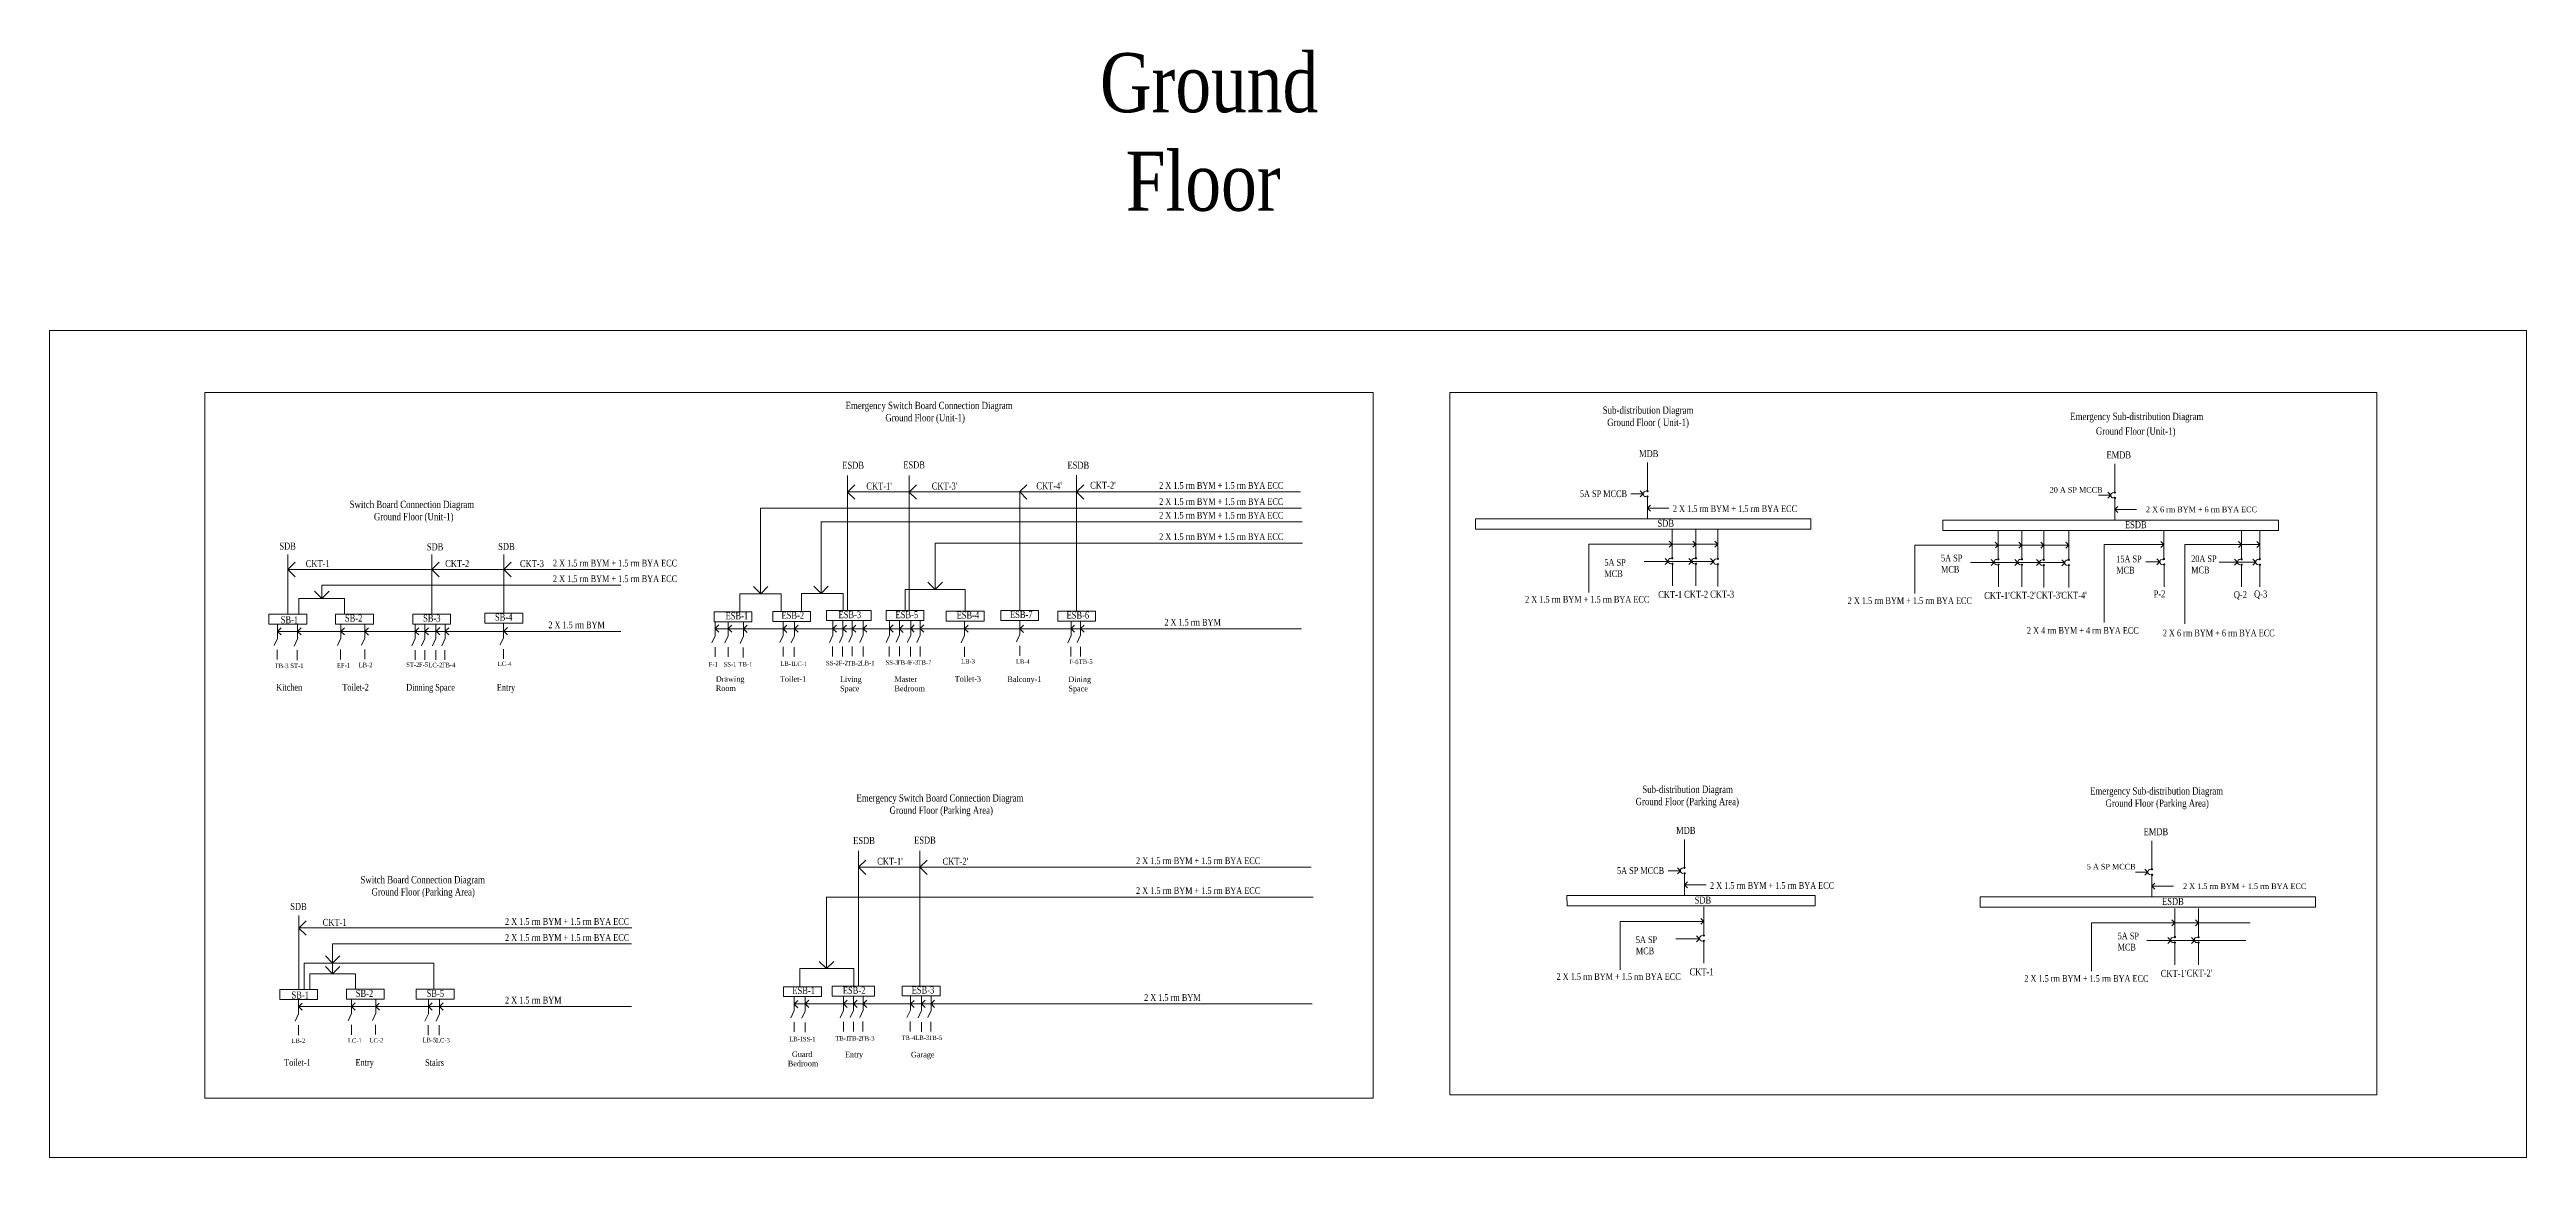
# Model space of a CAD drawing. Header units: inches. Extents: x -13742749 to 88736, y -40897 to 32194776.
# Drawn here: x 13924 to 32929, y -31020 to -22519 of the extents above; entities that cross this region are included whole.
import ezdxf

# ---------------------------------------------------------------- set-up
doc = ezdxf.new("R2010")
doc.units = ezdxf.units.IN
doc.header["$LTSCALE"] = 10
doc.header["$MEASUREMENT"] = 0
doc.linetypes.add('HIDDEN', pattern=[0.375, 0.25, -0.125])
for name, color, linetype, lineweight in [('ESDB_TEXT', 131, 'Continuous', 13), ('SDB_TEXT', 10, 'Continuous', 13), ('Switchboard_Diagram_My', 7, 'Continuous', 13), ('Text_My', 7, 'Continuous', 13)]:
    doc.layers.add(name, color=color, linetype=linetype, lineweight=lineweight)
doc.styles.get("Standard").update_dxf_attribs({"font": 'times.ttf', "width": 0.8})

msp = doc.modelspace()

# ---------------------------------------------------------------- linework, layer by layer
at = {"layer": 'ESDB_TEXT', "linetype": 'ByBlock', "ltscale": 10}
for p, q in [((26183.80578, -25688.21987), (26183.80578, -25902.82023)), ((29770.38835, -25698.58616), (29770.38835, -25913.18652)), ((26151.94443, -25928.80601), (26058.00881, -25928.80601)), ((26184.06833, -25954.46159), (26184.06833, -26119.6953)), ((29738.527, -25939.17231), (29644.59138, -25939.17231)), ((29770.6509, -25964.82789), (29770.6509, -26130.06159)), ((26184.06833, -26037.07845), (26349.33813, -26037.07845)), ((26375.09951, -26199.22126), (26375.09951, -26416.9541)), ((26556.16613, -26199.60523), (26556.16613, -26417.1242)), ((26723.29786, -26199.44911), (26723.29786, -26421.22336)), ((28876.47898, -26209.61454), (28876.47898, -26424.2149)), ((29057.5456, -26209.78465), (29057.5456, -26424.38501)), ((29224.67733, -26209.61454), (29224.67733, -26424.2149)), ((29417.29691, -26211.06186), (29417.29691, -26425.66222)), ((29770.6509, -26047.44474), (29935.9207, -26047.44474)), ((30147.37263, -26209.61454), (30147.37263, -26424.2149)), ((30743.08257, -26209.78465), (30743.08257, -26424.38501)), ((30883.20097, -26209.78465), (30883.20097, -26424.38501)), ((26723.29786, -26313.92318), (25734.6459, -26313.92318)), ((25734.6459, -26313.92318), (25734.6459, -26685.06696)), ((29416.44925, -26321.18398), (28236.02537, -26321.18398)), ((28236.02537, -26321.18398), (28236.02537, -26692.32776)), ((30147.37263, -26316.91472), (29687.42944, -26316.91472)), ((29687.42944, -26316.91472), (29687.42944, -26914.44269)), ((30743.08257, -26317.08483), (30307.50575, -26317.08483)), ((30307.50575, -26317.08483), (30307.50575, -26925.91299)), ((30742.82715, -26317.08483), (30883.20097, -26317.08483)), ((26691.43888, -26448.00979), (26160.46032, -26448.00979)), ((26375.36206, -26469.70948), (26375.36206, -26634.94318)), ((26556.42868, -26469.87958), (26556.42868, -26635.11329)), ((26723.56041, -26473.97874), (26723.56041, -26639.21244)), ((29385.20164, -26455.27059), (28661.83979, -26455.27059)), ((28876.74153, -26476.97028), (28876.74153, -26642.20398)), ((29057.80815, -26477.14038), (29057.80815, -26642.37409)), ((29224.93988, -26481.23954), (29224.93988, -26646.47324)), ((29417.55946, -26482.68686), (29417.55946, -26647.92056)), ((30115.51128, -26450.20069), (30008.45237, -26450.20069)), ((30147.63518, -26475.85627), (30147.63518, -26641.08997)), ((30711.22122, -26451.4848), (30571.07249, -26451.4848)), ((30851.33962, -26451.4848), (30711.19088, -26451.4848)), ((30743.34512, -26477.14038), (30743.34512, -26642.37409)), ((30883.46352, -26477.14038), (30883.46352, -26642.37409)), ((26468.55111, -28579.17529), (26468.55111, -28793.77564)), ((30055.13368, -28589.54158), (30055.13368, -28804.14194)), ((26436.68977, -28819.76143), (26342.75414, -28819.76143)), ((26468.81366, -28845.41701), (26468.81366, -29010.65072)), ((30023.27233, -28830.12772), (29929.33671, -28830.12772)), ((30055.39623, -28855.78331), (30055.39623, -29021.01701)), ((26468.81366, -28928.03386), (26634.08346, -28928.03386)), ((30055.39623, -28938.40016), (30220.66603, -28938.40016)), ((26615.85973, -29208.41449), (25975.59421, -29208.41449)), ((25975.59421, -29208.41449), (25975.59421, -29579.55827)), ((26616.04782, -29096.84505), (26616.04782, -29311.4454)), ((30579.47214, -29220.2715), (29590.82019, -29220.2715)), ((29590.82019, -29220.2715), (29590.82019, -29591.41529)), ((30231.2738, -29108.70206), (30231.2738, -29323.30242)), ((30412.34042, -29108.87217), (30412.34042, -29323.47253)), ((30579.47214, -29220.2715), (30807.72161, -29220.2715)), ((26584.95132, -29342.50109), (26401.40863, -29342.50109)), ((26616.31037, -29364.20078), (26616.31037, -29529.43449)), ((30547.61316, -29354.35811), (30016.6346, -29354.35811)), ((30231.53635, -29376.0578), (30231.53635, -29541.2915)), ((30412.60297, -29376.2279), (30412.60297, -29541.46161)), ((30547.61079, -29354.67148), (30776.68508, -29355.13687))]:
    msp.add_line(p, q, dxfattribs=at)
for points in [[(24864.87812, -26119.6953), (27439.01549, -26119.6953), (27439.01549, -26199.24825), (24864.87812, -26199.24825)], [(28451.46069, -26130.06159), (31025.59806, -26130.06159), (31025.59806, -26209.61454), (28451.46069, -26209.61454)], [(25566.0935, -29010.65072), (27470.13567, -29010.65072), (27471.96804, -29090.20367), (25568.16763, -29090.20367)], [(28736.20602, -29021.01701), (31310.34339, -29021.01701), (31310.34339, -29100.56996), (28736.20602, -29100.56996)]]:
    msp.add_lwpolyline(points, close=True, dxfattribs=at)
for centre in [(26183.80578, -25907.14285), (26184.36476, -25948.86153), (29770.38835, -25917.50915), (29770.94733, -25959.22782), (26375.09951, -26422.39074), (26375.65849, -26464.10941), (26556.16613, -26422.56084), (26556.72511, -26464.27951), (26723.29786, -26426.66), (26723.85684, -26468.37867), (28876.47898, -26429.65154), (28877.03796, -26471.37021), (29057.5456, -26429.82164), (29058.10458, -26471.54032), (29224.67733, -26433.9208), (29225.23631, -26475.63947), (29416.29787, -26433.43476), (29416.85685, -26475.15343), (30147.37263, -26428.53753), (30147.93161, -26470.2562), (30743.08257, -26429.82164), (30743.64155, -26471.54032), (30883.20097, -26429.82164), (30883.75995, -26471.54032), (26468.55111, -28798.09827), (26469.11009, -28839.81694), (30055.13368, -28808.46457), (30055.69266, -28850.18324), (26616.04782, -29316.88204), (26616.6068, -29358.60072), (30231.2738, -29328.73906), (30231.83278, -29370.45773), (30412.34042, -29328.90916), (30412.8994, -29370.62784)]:
    msp.add_circle(centre, 4.98846, dxfattribs=at)
for centre in [(26172.66939, -25928.80601), (29759.25196, -25939.17231), (26363.96312, -26444.0539), (26545.02974, -26444.224), (26712.16147, -26448.32316), (28865.34259, -26451.3147), (29046.40921, -26451.4848), (29213.54093, -26455.58396), (29406.16052, -26457.03127), (30136.23624, -26450.20069), (30731.94618, -26451.4848), (30872.06458, -26451.4848), (26457.41472, -28819.76143), (30043.99729, -28830.12772), (26604.91143, -29338.5452), (30220.13741, -29350.40222), (30401.20403, -29350.57232)]:
    msp.add_arc(centre, 20.72496, 89.133640239, 269.133640239, dxfattribs=at)
at = {"layer": 'Switchboard_Diagram_My', "linetype": 'ByBlock', "ltscale": 10}
for p, q in [((20047.71388, -26030.33667), (20047.71388, -25788.62)), ((20519.22673, -26030.33667), (20519.22673, -25788.62)), ((21804.36881, -26026.67611), (21804.36881, -25784.95943)), ((20103.50951, -25970.07289), (20047.71342, -25914.40394)), ((20047.71388, -25914.4044), (20103.38283, -25858.60831)), ((20047.71388, -26824.22041), (20047.71388, -26030.33667)), ((20048.11353, -25913.43096), (23522.08155, -25913.43096)), ((20575.02236, -25970.07289), (20519.22627, -25914.40394)), ((20519.22673, -25914.4044), (20574.89568, -25858.60831)), ((20519.22673, -26824.22041), (20519.22673, -26030.33667)), ((21367.33416, -25913.75462), (21423.00311, -25857.95853)), ((21367.93827, -26822.98561), (21367.93827, -25913.50884)), ((21423.78021, -25969.13747), (21367.98412, -25913.46851)), ((21803.71839, -25913.81942), (21859.38734, -25858.02334)), ((21860.16444, -25969.20227), (21804.36835, -25913.53332)), ((21804.36881, -26827.5808), (21804.36881, -26026.67611)), ((26129.15665, -25906.07015), (26151.94443, -25928.80601)), ((26151.94443, -25928.80601), (26129.3585, -25951.44353)), ((26184.06505, -26037.08374), (26206.65098, -26014.44622)), ((29715.73922, -25916.43645), (29738.527, -25939.17231)), ((29738.527, -25939.17231), (29715.94107, -25961.80982)), ((29770.64762, -26047.45004), (29793.23355, -26024.81252)), ((19379.84178, -26694.60467), (19379.84178, -26036.71858)), ((19379.84178, -26036.71858), (23529.68001, -26036.71858)), ((19842.35276, -26142.10346), (23536.10882, -26142.10346)), ((19843.47831, -26691.55365), (19843.47831, -26142.24526)), ((26206.85283, -26059.8196), (26184.06505, -26037.08374)), ((29793.4354, -26070.1859), (29770.64762, -26047.45004)), ((15752.98096, -26509.01721), (15752.98096, -26392.60148)), ((16856.92423, -26510.05089), (16856.92423, -26393.63516)), ((17410.32775, -26510.56907), (17410.32775, -26394.15335)), ((20719.10492, -26662.58547), (20719.10492, -26305.87399)), ((20719.14887, -26306.04997), (23538.1777, -26306.04997)), ((26352.05952, -26290.87751), (26374.8473, -26313.61337)), ((26374.8473, -26313.61337), (26352.26136, -26336.25088)), ((26533.49032, -26290.96423), (26556.2781, -26313.70009)), ((26556.2781, -26313.70009), (26533.69217, -26336.3376)), ((26700.50626, -26291.09431), (26723.29404, -26313.83017)), ((26723.29404, -26313.83017), (26700.7081, -26336.46768)), ((28853.43898, -26298.13831), (28876.22677, -26320.87417)), ((28876.22677, -26320.87417), (28853.64083, -26343.51169)), ((29034.86978, -26298.22503), (29057.65757, -26320.96089)), ((29057.65757, -26320.96089), (29035.07163, -26343.5984)), ((29201.88572, -26298.35511), (29224.67351, -26321.09097)), ((29224.67351, -26321.09097), (29202.08757, -26343.72848)), ((29394.50531, -26299.80243), (29417.29309, -26322.53828)), ((29417.29309, -26322.53828), (29394.70715, -26345.1758)), ((30124.25072, -26294.17257), (30147.0385, -26316.90843)), ((30147.0385, -26316.90843), (30124.45257, -26339.54594)), ((30720.06229, -26294.32599), (30742.85007, -26317.06185)), ((30742.85007, -26317.06185), (30720.26414, -26339.69937)), ((30860.32349, -26294.336), (30883.11128, -26317.07186)), ((30883.11128, -26317.07186), (30860.52534, -26339.70938)), ((15752.98096, -26509.01721), (15808.64991, -26453.22112)), ((15752.98096, -26852.344), (15752.98096, -26509.01721)), ((15752.98096, -26509.01721), (18306.16853, -26509.01721)), ((15808.77705, -26564.68616), (15752.98096, -26509.01721)), ((16856.6055, -26850.43635), (16856.92423, -26510.05089)), ((16912.66886, -26564.50525), (16856.87278, -26508.8363)), ((16856.87324, -26508.83676), (16912.54219, -26453.04067)), ((17466.12338, -26564.6857), (17410.32729, -26509.01675)), ((17410.32775, -26509.01721), (17465.99671, -26453.22112)), ((17410.32775, -26842.80659), (17410.32775, -26510.56907)), ((26320.69745, -26425.2458), (26343.48523, -26447.98166)), ((26343.48523, -26447.98166), (26320.89929, -26470.61917)), ((26502.48396, -26425.18576), (26525.27174, -26447.92162)), ((26525.27174, -26447.92162), (26502.68581, -26470.55914)), ((26668.79694, -26425.33252), (26691.58472, -26448.06837)), ((26691.58472, -26448.06837), (26668.99879, -26470.70589)), ((28822.07691, -26432.5066), (28844.8647, -26455.24246)), ((28844.8647, -26455.24246), (28822.27876, -26477.87997)), ((29003.86343, -26432.44656), (29026.65121, -26455.18242)), ((29026.65121, -26455.18242), (29004.06528, -26477.81994)), ((29170.17641, -26432.59332), (29192.96419, -26455.32918)), ((29192.96419, -26455.32918), (29170.37826, -26477.96669)), ((29362.79599, -26434.04063), (29385.58377, -26456.77649)), ((29385.58377, -26456.77649), (29362.99784, -26479.41401)), ((30092.77855, -26427.46687), (30115.56633, -26450.20273)), ((30115.56633, -26450.20273), (30092.98039, -26472.84025)), ((30688.43767, -26428.71429), (30711.22545, -26451.45015)), ((30711.22545, -26451.45015), (30688.63952, -26474.08767)), ((30828.55607, -26428.71429), (30851.34385, -26451.45015)), ((30851.34385, -26451.45015), (30828.75792, -26474.08767)), ((15838.23904, -26730.34791), (15838.23904, -26852.344)), ((15838.23904, -26730.34791), (16187.72325, -26730.34791)), ((16013.04649, -26730.34706), (15957.2504, -26674.67811)), ((16012.98114, -26629.63973), (18306.38592, -26628.99649)), ((16012.98114, -26730.34791), (16012.98114, -26629.63973)), ((16068.71498, -26674.55143), (16013.04603, -26730.34752)), ((16187.72325, -26850.43635), (16187.72325, -26730.34791)), ((19220.78871, -26832.70065), (19220.78871, -26694.60467)), ((19220.78871, -26694.60467), (19538.89486, -26694.60467)), ((19380.8498, -26694.60383), (19325.05371, -26638.93488)), ((19436.51829, -26638.8082), (19380.84934, -26694.60429)), ((19538.89486, -26694.60467), (19538.89486, -26828.49217)), ((19694.73652, -26829.863), (19694.73652, -26691.76703)), ((19694.73652, -26691.76703), (20012.84267, -26691.76703)), ((19843.46804, -26691.79013), (19787.67195, -26636.12118)), ((19899.13654, -26635.99451), (19843.46758, -26691.79059)), ((20012.84267, -26691.76703), (20012.84267, -26825.65453)), ((20488.36928, -26828.18638), (20488.36928, -26662.58547)), ((20488.36928, -26662.58547), (20949.84055, -26662.58547)), ((20719.85263, -26662.58463), (20664.05654, -26606.91568)), ((20775.52112, -26606.789), (20719.85217, -26662.58509)), ((20949.84055, -26662.58547), (20949.84055, -26827.68641)), ((15673.1818, -26928.63913), (15673.1818, -27037.66049)), ((15673.1818, -26983.14981), (18306.99816, -26983.09794)), ((15701.553, -27011.08368), (15673.65495, -26983.2492)), ((15673.65541, -26983.24966), (15701.48989, -26955.35162)), ((15826.34211, -26931.6993), (15826.34211, -27040.72066)), ((15854.24618, -27010.92869), (15826.34813, -26983.09422)), ((15826.34859, -26983.09468), (15854.18307, -26955.19663)), ((16158.70187, -26927.10946), (16158.70187, -27036.13082)), ((16187.01437, -27010.80664), (16159.11632, -26982.97217)), ((16159.11678, -26982.97263), (16186.95126, -26955.07458)), ((16371.60905, -27011.19798), (16343.71101, -26983.3635)), ((16343.71147, -26983.36396), (16371.54594, -26955.46592)), ((16344.02652, -26925.57895), (16344.02652, -27034.60031)), ((16730.06704, -26930.05574), (16730.06704, -27039.0771)), ((16758.45898, -27010.84151), (16730.56093, -26983.00704)), ((16730.56139, -26983.0075), (16758.39587, -26955.10945)), ((16804.24661, -26930.05574), (16804.24661, -27039.0771)), ((16832.5756, -27010.84151), (16804.67755, -26983.00704)), ((16804.67801, -26983.0075), (16832.51249, -26955.10945)), ((16889.33329, -26930.05574), (16889.33329, -27039.0771)), ((16917.86695, -27010.24094), (16889.96891, -26982.40647)), ((16889.96937, -26982.40693), (16917.80384, -26954.50888)), ((16959.14872, -26930.05574), (16959.14872, -27039.0771)), ((16987.7078, -27010.78146), (16959.80976, -26982.94698)), ((16959.81022, -26982.94744), (16987.6447, -26955.0494)), ((17408.58596, -26923.51774), (17408.58596, -27032.5391)), ((17437.0367, -27010.32231), (17409.13865, -26982.48784)), ((17409.13911, -26982.4883), (17436.97359, -26954.59025)), ((19031.6441, -26908.14699), (19031.6441, -27017.16835)), ((19031.6441, -26962.65767), (23529.68001, -26962.65767)), ((19059.71575, -26990.04853), (19031.8177, -26962.21406)), ((19031.81816, -26962.21452), (19059.65264, -26934.31647)), ((19131.21363, -26908.14699), (19131.21363, -27017.16835)), ((19159.17689, -26990.12893), (19131.27885, -26962.29445)), ((19131.27931, -26962.29491), (19159.11378, -26934.39686)), ((19247.8969, -26911.25525), (19247.8969, -27020.27661)), ((19275.97957, -26990.6643), (19248.08153, -26962.82982)), ((19248.08199, -26962.83028), (19275.91646, -26934.93224)), ((19581.97025, -26991.33993), (19554.0722, -26963.50545)), ((19554.07266, -26963.50591), (19581.90714, -26935.60786)), ((19554.38893, -26905.03872), (19554.38893, -27014.06008)), ((19667.81657, -26990.57364), (19639.91853, -26962.73917)), ((19639.91899, -26962.73963), (19667.75346, -26934.84158)), ((19639.95552, -26908.14699), (19639.95552, -27017.16835)), ((19933.50217, -26903.87205), (19933.50217, -27012.89341)), ((19961.58555, -26990.59075), (19933.68751, -26962.75627)), ((19933.68797, -26962.75673), (19961.52244, -26934.85869)), ((20010.23203, -26903.48459), (20010.23203, -27012.50595)), ((20038.19858, -26990.59075), (20010.30054, -26962.75627)), ((20010.301, -26962.75673), (20038.13547, -26934.85869)), ((20111.22113, -26990.41115), (20083.32309, -26962.57667)), ((20083.32355, -26962.57713), (20111.15802, -26934.67909)), ((20083.35538, -26901.93045), (20083.35538, -27010.95181)), ((20194.7866, -26990.34786), (20166.88855, -26962.51339)), ((20166.88901, -26962.51385), (20194.72349, -26934.6158)), ((20167.25573, -26903.59501), (20167.25573, -27012.61637)), ((20395.92821, -26989.89288), (20368.03017, -26962.05841)), ((20368.03063, -26962.05887), (20395.8651, -26934.16082)), ((20368.06316, -26903.48459), (20368.06316, -27012.50595)), ((20445.85272, -26901.93045), (20445.85272, -27010.95181)), ((20473.91679, -26990.66259), (20446.01874, -26962.82811)), ((20446.0192, -26962.82857), (20473.85368, -26934.93053)), ((20531.41931, -26905.03872), (20531.41931, -27014.06008)), ((20559.3544, -26990.03314), (20531.45636, -26962.19866)), ((20531.45682, -26962.19912), (20559.29129, -26934.30108)), ((20632.21435, -26989.85525), (20604.3163, -26962.02078)), ((20604.31676, -26962.02124), (20632.15124, -26934.12319)), ((20604.54265, -26903.48459), (20604.54265, -27012.50595)), ((20944.41806, -26906.24102), (20944.41806, -27015.26238)), ((20972.50576, -26990.51036), (20944.60772, -26962.67588)), ((20944.60818, -26962.67634), (20972.44265, -26934.7783)), ((21369.83302, -26898.85092), (21369.83302, -27007.87228)), ((21397.84366, -26990.65403), (21369.94561, -26962.81956)), ((21369.94607, -26962.82002), (21397.78055, -26934.92197)), ((21789.59715, -26990.30168), (21761.69911, -26962.46721)), ((21761.69957, -26962.46766), (21789.53405, -26934.56962)), ((21762.07968, -26905.86643), (21762.07968, -27014.88779)), ((21835.20302, -26904.3123), (21835.20302, -27013.33366)), ((21863.2877, -26990.30168), (21835.38966, -26962.46721)), ((21835.39012, -26962.46766), (21863.22459, -26934.56962)), ((15673.1818, -27037.66049), (15647.42119, -27092.85838)), ((15671.92633, -27124.9881), (15671.92633, -27199.95774)), ((15826.34211, -27040.72066), (15800.58151, -27095.91855)), ((15825.08665, -27128.04828), (15825.08665, -27203.01792)), ((16158.70187, -27036.13082), (16132.94127, -27091.32871)), ((16157.4464, -27123.45844), (16157.4464, -27198.42808)), ((16344.02652, -27034.60031), (16318.26591, -27089.7982)), ((16342.77105, -27121.92793), (16342.77105, -27196.89757)), ((16730.06704, -27039.0771), (16704.30644, -27094.27499)), ((16728.81158, -27126.40471), (16728.81158, -27201.37435)), ((16804.24661, -27039.0771), (16778.48601, -27094.27499)), ((16802.99114, -27126.40471), (16802.99114, -27201.37435)), ((16889.33329, -27039.0771), (16863.57269, -27094.27499)), ((16888.07783, -27126.40471), (16888.07783, -27201.37435)), ((16959.14872, -27039.0771), (16933.38812, -27094.27499)), ((16957.89326, -27126.40471), (16957.89326, -27201.37435)), ((17408.58596, -27032.5391), (17382.82535, -27087.737)), ((17407.33049, -27119.86672), (17407.33049, -27194.83636)), ((19031.6441, -27017.16835), (19005.8835, -27072.36624)), ((19030.38864, -27104.49596), (19030.38864, -27179.4656)), ((19131.21363, -27017.16835), (19105.45302, -27072.36624)), ((19129.95816, -27104.49596), (19129.95816, -27179.4656)), ((19247.8969, -27020.27661), (19222.1363, -27075.47451)), ((19246.64143, -27107.60423), (19246.64143, -27182.57387)), ((19554.38893, -27014.06008), (19528.62833, -27069.25797)), ((19553.13346, -27101.3877), (19553.13346, -27176.35734)), ((19639.95552, -27017.16835), (19614.19492, -27072.36624)), ((19638.70005, -27104.49596), (19638.70005, -27179.4656)), ((19933.50217, -27012.89341), (19907.74156, -27068.0913)), ((19932.2467, -27100.22103), (19932.2467, -27175.19067)), ((20010.23203, -27012.50595), (19984.47143, -27067.70384)), ((20008.97657, -27099.83356), (20008.97657, -27174.8032)), ((20083.35538, -27010.95181), (20057.59477, -27066.1497)), ((20082.09991, -27098.27943), (20082.09991, -27173.24907)), ((20167.25573, -27012.61637), (20141.49513, -27067.81427)), ((20166.00027, -27099.94399), (20166.00027, -27174.91363)), ((20368.06316, -27012.50595), (20342.30256, -27067.70384)), ((20366.80769, -27099.83356), (20366.80769, -27174.8032)), ((20445.85272, -27010.95181), (20420.09212, -27066.1497)), ((20444.59726, -27098.27943), (20444.59726, -27173.24907)), ((20531.41931, -27014.06008), (20505.65871, -27069.25797)), ((20530.16384, -27101.3877), (20530.16384, -27176.35734)), ((20604.54265, -27012.50595), (20578.78205, -27067.70384)), ((20603.28719, -27099.83356), (20603.28719, -27174.8032)), ((20944.41806, -27015.26238), (20918.65746, -27070.46027)), ((20943.16259, -27102.59), (20943.16259, -27177.55964)), ((21369.83302, -27007.87228), (21344.07242, -27063.07017)), ((21368.57755, -27095.1999), (21368.57755, -27170.16954)), ((21762.07968, -27014.88779), (21736.31907, -27070.08568)), ((21760.82421, -27102.21541), (21760.82421, -27177.18505)), ((21835.20302, -27013.33366), (21809.44242, -27068.53155)), ((21833.94756, -27100.66128), (21833.94756, -27175.63092)), ((20130.86843, -28909.58541), (20130.86843, -28667.86873)), ((20602.38128, -28909.58541), (20602.38128, -28667.86873)), ((20186.66406, -28849.32162), (20130.86797, -28793.65267)), ((20130.86843, -28793.65313), (20186.53738, -28737.85704)), ((20131.26808, -28792.6797), (23605.2361, -28792.6797)), ((20658.17691, -28849.32162), (20602.38082, -28793.65267)), ((20602.38128, -28793.65313), (20658.05023, -28737.85704)), ((26413.90198, -28797.02557), (26436.68977, -28819.76143)), ((26436.68977, -28819.76143), (26414.10383, -28842.39894)), ((30000.48455, -28807.39187), (30023.27233, -28830.12772)), ((30023.27233, -28830.12772), (30000.6864, -28852.76524)), ((19885.26661, -29021.35219), (23619.26337, -29021.35219)), ((19885.91079, -29570.5353), (19885.91079, -29021.22692)), ((20130.86843, -29703.46914), (20130.86843, -28909.58541)), ((20602.38128, -29703.46914), (20602.38128, -28909.58541)), ((26468.81038, -28928.03916), (26491.39631, -28905.40164)), ((26491.59816, -28950.77502), (26468.81038, -28928.03916)), ((30055.39295, -28938.40546), (30077.97888, -28915.76794)), ((30078.18073, -28961.14131), (30055.39295, -28938.40546)), ((15836.06299, -29258.71315), (18392.9502, -29258.71315)), ((15836.13551, -29388.26594), (15836.13551, -29164.00794)), ((15837.12898, -29259.25112), (15892.79793, -29203.45504)), ((15892.92507, -29314.92008), (15837.12898, -29259.25112)), ((26593.00782, -29185.36881), (26615.79561, -29208.10467)), ((26615.79561, -29208.10467), (26593.20967, -29230.74219)), ((30208.2338, -29197.22583), (30231.02158, -29219.96169)), ((30231.02158, -29219.96169), (30208.43565, -29242.59921)), ((30389.6646, -29197.31255), (30412.45238, -29220.04841)), ((30412.45238, -29220.04841), (30389.86645, -29242.68593)), ((15836.13551, -29731.59274), (15836.13551, -29388.26594)), ((16095.98369, -29609.57445), (16095.98369, -29381.8921)), ((16095.98369, -29381.8921), (18389.3143, -29381.8921)), ((26561.64575, -29319.7371), (26584.43354, -29342.47296)), ((26584.43354, -29342.47296), (26561.8476, -29365.11048)), ((30176.87173, -29331.59412), (30199.65951, -29354.32998)), ((30199.65951, -29354.32998), (30177.07358, -29376.96749)), ((30358.65824, -29331.53408), (30381.44603, -29354.26994)), ((30381.44603, -29354.26994), (30358.86009, -29376.90746)), ((15876.83627, -29732.19134), (15876.83627, -29528.5301)), ((15876.83627, -29528.5301), (16873.1341, -29528.5301)), ((15921.39359, -29609.59664), (15921.39359, -29731.59274)), ((15921.39359, -29609.59664), (16270.8778, -29609.59664)), ((16096.20104, -29609.5958), (16040.40495, -29553.92684)), ((16096.53902, -29528.85441), (16040.74294, -29473.18545)), ((16151.86953, -29553.80017), (16096.20058, -29609.59626)), ((16152.20752, -29473.05878), (16096.53857, -29528.85487)), ((16270.8778, -29729.68508), (16270.8778, -29609.59664)), ((16873.1341, -29528.5301), (16873.1341, -29729.28138)), ((19681.54359, -29571.01576), (20095.99723, -29571.01576)), ((19681.54359, -29710.33476), (19681.54359, -29571.01576)), ((19885.90052, -29570.77179), (19830.10443, -29515.10284)), ((19941.56902, -29514.97616), (19885.90006, -29570.77225)), ((20095.99723, -29571.01576), (20095.99723, -29704.90326)), ((15834.94537, -29809.28179), (15834.94537, -29918.30315)), ((15835.17717, -29862.97722), (15863.01165, -29835.07918)), ((16241.85642, -29806.3582), (16241.85642, -29915.37956)), ((16242.27133, -29862.22136), (16270.10581, -29834.32331)), ((16426.86602, -29862.6127), (16454.70049, -29834.71465)), ((16427.18107, -29804.82769), (16427.18107, -29913.84905)), ((16830.80404, -29809.14103), (16830.80404, -29918.16239)), ((16831.23544, -29862.09279), (16859.06992, -29834.19475)), ((16915.89072, -29809.14103), (16915.89072, -29918.16239)), ((16916.5268, -29861.49222), (16944.36127, -29833.59418)), ((19637.22721, -29842.75464), (19665.06169, -29814.8566)), ((19637.54348, -29784.28745), (19637.54348, -29893.30881)), ((19723.07354, -29841.98836), (19750.90801, -29814.09032)), ((19723.11007, -29787.39572), (19723.11007, -29896.41708)), ((20016.65672, -29783.12078), (20016.65672, -29892.14214)), ((20016.84252, -29842.00546), (20044.67699, -29814.10742)), ((20093.38658, -29782.73332), (20093.38658, -29891.75468)), ((20093.45555, -29842.00546), (20121.29002, -29814.10742)), ((20166.4781, -29841.82587), (20194.31257, -29813.92782)), ((20166.50993, -29781.17919), (20166.50993, -29890.20055)), ((20529.00727, -29781.17919), (20529.00727, -29890.20055)), ((20529.17375, -29842.0773), (20557.00823, -29814.17926)), ((20614.57386, -29780.46875), (20614.57386, -29893.30881)), ((20614.61137, -29841.44786), (20642.44584, -29813.54981)), ((20687.47131, -29841.26997), (20715.30579, -29813.37193)), ((20687.69721, -29780.23356), (20687.69721, -29891.75468)), ((15834.94537, -29918.30315), (15809.18477, -29973.50104)), ((15833.6899, -30005.63076), (15833.6899, -30080.6004)), ((15834.7725, -29862.39854), (18390.15271, -29862.34667)), ((15863.08135, -29890.07132), (15835.18331, -29862.23684)), ((16241.85642, -29915.37956), (16216.09582, -29970.57745)), ((16240.60095, -30002.70717), (16240.60095, -30077.67681)), ((16270.16892, -29890.05538), (16242.27087, -29862.2209)), ((16427.18107, -29913.84905), (16401.42047, -29969.04694)), ((16425.9256, -30001.17666), (16425.9256, -30076.1463)), ((16454.7636, -29890.44671), (16426.86556, -29862.61224)), ((16830.80404, -29918.16239), (16805.04343, -29973.36028)), ((16829.54857, -30005.49001), (16829.54857, -30080.45965)), ((16859.13302, -29889.92681), (16831.23498, -29862.09234)), ((16915.89072, -29918.16239), (16890.13012, -29973.36028)), ((16914.63526, -30005.49001), (16914.63526, -30080.45965)), ((16944.42438, -29889.32624), (16916.52634, -29861.49177)), ((19637.54348, -29893.30881), (19611.78288, -29948.5067)), ((19636.28801, -29980.63643), (19636.28801, -30055.60607)), ((19665.1248, -29870.58866), (19637.22675, -29842.75418)), ((19637.9128, -29841.9064), (23612.83456, -29841.9064)), ((19723.11007, -29896.41708), (19697.34947, -29951.61497)), ((19721.8546, -29983.7447), (19721.8546, -30058.71434)), ((19750.97112, -29869.82238), (19723.07308, -29841.9879)), ((20016.65672, -29892.14214), (19990.89612, -29947.34004)), ((20015.40125, -29979.46976), (20015.40125, -30054.4394)), ((20044.7401, -29869.83948), (20016.84206, -29842.00501)), ((20093.38658, -29891.75468), (20067.62598, -29946.95257)), ((20092.13112, -29979.0823), (20092.13112, -30054.05194)), ((20121.35313, -29869.83948), (20093.45509, -29842.00501)), ((20166.50993, -29890.20055), (20140.74933, -29945.39844)), ((20165.25446, -29977.52816), (20165.25446, -30052.4978)), ((20194.37568, -29869.65988), (20166.47764, -29841.82541)), ((20529.00727, -29890.20055), (20503.24667, -29945.39844)), ((20527.75181, -29977.52816), (20527.75181, -30052.4978)), ((20557.07134, -29869.91132), (20529.17329, -29842.07684)), ((20614.57386, -29893.30881), (20588.81326, -29948.5067)), ((20613.3184, -29980.63643), (20613.3184, -30055.60607)), ((20642.50895, -29869.28187), (20614.61091, -29841.4474)), ((20687.69721, -29891.75468), (20661.9366, -29946.95257)), ((20686.44174, -29979.0823), (20686.44174, -30054.05194)), ((20715.3689, -29869.10399), (20687.47085, -29841.26951))]:
    msp.add_line(p, q, dxfattribs=at)
for points in [[(13924.3542, -24674.81691), (32928.61504, -24674.81691), (32928.61504, -31019.66831), (13924.3542, -31019.66831)], [(15116.20872, -25151.57969), (24081.19447, -25151.57969), (24081.19447, -30565.65541), (15116.20872, -30565.65541)], [(24668.0869, -25151.57969), (31781.64684, -25151.57969), (31781.64684, -30540.39582), (24668.0869, -30540.39582)], [(15607.86762, -26852.344), (15898.0943, -26852.344), (15898.0943, -26928.63913), (15607.86762, -26928.63913)], [(16119.5832, -26850.43635), (16409.80989, -26850.43635), (16409.80989, -26926.73148), (16119.5832, -26926.73148)], [(16711.49216, -26850.43635), (17001.71885, -26850.43635), (17001.71885, -26926.73148), (16711.49216, -26926.73148)], [(17265.21441, -26842.80659), (17555.4411, -26842.80659), (17555.4411, -26919.10171), (17265.21441, -26919.10171)], [(19022.50234, -26832.70065), (19312.72903, -26832.70065), (19312.72903, -26908.99577), (19022.50234, -26908.99577)], [(19473.63007, -26830.27647), (19763.85675, -26830.27647), (19763.85675, -26906.5716), (19473.63007, -26906.5716)], [(19884.93479, -26824.22041), (20227.38941, -26824.22041), (20227.38941, -26900.51553), (19884.93479, -26900.51553)], [(20343.25594, -26824.22041), (20633.48263, -26824.22041), (20633.48263, -26900.51553), (20343.25594, -26900.51553)], [(20804.72721, -26827.68641), (21094.9539, -26827.68641), (21094.9539, -26903.98154), (20804.72721, -26903.98154)], [(21222.19803, -26822.78951), (21512.42472, -26822.78951), (21512.42472, -26899.08463), (21222.19803, -26899.08463)], [(21660.32847, -26827.62914), (21950.55515, -26827.62914), (21950.55515, -26903.92427), (21660.32847, -26903.92427)], [(15691.02217, -29731.59274), (15981.24885, -29731.59274), (15981.24885, -29807.88786), (15691.02217, -29807.88786)], [(16202.73775, -29729.68508), (16492.96444, -29729.68508), (16492.96444, -29805.98021), (16202.73775, -29805.98021)], [(16738.04959, -29729.52165), (17028.27627, -29729.52165), (17028.27627, -29805.81677), (16738.04959, -29805.81677)], [(19556.78462, -29709.52521), (19847.0113, -29709.52521), (19847.0113, -29785.82033), (19556.78462, -29785.82033)], [(19929.73724, -29705.11278), (20252.98404, -29705.11278), (20252.98404, -29783.01198), (19929.73724, -29783.01198)], [(20467.28619, -29704.15876), (20757.51288, -29704.15876), (20757.51288, -29780.45389), (20467.28619, -29780.45389)]]:
    msp.add_lwpolyline(points, close=True, dxfattribs=at)

# ---------------------------------------------------------------- texts
at = {"layer": 'ESDB_TEXT', "linetype": 'ByBlock', "attachment_point": 1}
for s, insert, char_height, width in [('2 X 1.5 rm BYM + 1.5 rm BYA ECC\\P', (22437.79132, -25837.97496), 51.6889078, 963.9761436), ('2 X 1.5 rm BYM + 1.5 rm BYA ECC\\P', (22437.79132, -25961.26258), 51.6889078, 963.9761436), ('2 X 1.5 rm BYM + 1.5 rm BYA ECC\\P', (22437.79132, -26066.64746), 51.6889078, 963.9761436), ('2 X 1.5 rm BYM + 1.5 rm BYA ECC\\P', (22437.79132, -26230.59397), 51.6889078, 963.9761436), ('5A SP\\PMCB', (28437.09664, -26394.92585), 51.688908, 187.9806697), ('15A SP\\PMCB\\P', (29781.35473, -26401.4298), 51.688908, 187.9806697), ('20A SP\\PMCB', (30356.24697, -26399.65539), 51.688908, 187.9806697), ('2 X 1.5 rm BYM + 1.5 rm BYA ECC\\P', (27720.98616, -26721.35332), 51.6889078, 963.9761436), ('2 X 1.5 rm BYM ', (22477.54488, -26887.20167), 51.6889078, 963.9761436), ('2 X 4 rm BYM + 4 rm BYA ECC\\P', (29095.94572, -26950.24903), 51.6889078, 867.810179), ('2 X 6 rm BYM + 6 rm BYA ECC', (30138.49104, -26969.71752), 51.6889078, 867.810179), ('2 X 1.5 rm BYM + 1.5 rm BYA ECC\\P', (22260.56352, -28717.2237), 51.6889078, 963.9761436), ('2 X 1.5 rm BYM + 1.5 rm BYA ECC\\P', (22260.56352, -28945.8962), 51.6889078, 963.9761436), ('5A SP\\PMCB', (29791.89145, -29294.01337), 51.688908, 187.9806697), ('2 X 1.5 rm BYM + 1.5 rm BYA ECC\\P', (29075.78098, -29620.44084), 51.6889078, 963.9761436), ('2 X 1.5 rm BYM ', (22322.34351, -29766.4504), 51.6889078, 963.9761436)]:
    msp.add_mtext(s, dxfattribs=dict(at, insert=insert, char_height=char_height, width=width))
at = {"layer": 'ESDB_TEXT', "linetype": 'ByBlock', "ltscale": 10, "width": 2836.9979988, "attachment_point": 1}
for s, insert, char_height in [('20 A SP MCCB', (29270.55154, -25875.96954), 42.7519621), ('2 X 6 rm BYM + 6 rm BYA ECC', (30009.2837, -26026.19079), 42.7519621), ('Drawing\\PRoom', (19036.36495, -27326.96653), 42.751962), ('Toilet-1', (19527.64191, -27327.12528), 42.751962), ('Living\\PSpace', (19988.91254, -27328.92312), 42.751962), ('Master\\PBedroom', (20406.98793, -27328.19552), 42.751962), ('Toilet-3', (20869.19835, -27326.56307), 42.751962), ('Balcony-1', (21273.71436, -27328.41988), 42.751962), ('Dining\\PSpace', (21741.66469, -27329.55718), 42.751962), ('5 A SP MCCB', (29555.29687, -28766.92495), 42.7519621), ('2 X 1.5 rm BYM + 1.5 rm BYA ECC', (30294.02903, -28917.14621), 42.7519621), ('  Guard \\PBedroom', (19588.99716, -30206.37402), 42.751962), ('Entry', (20027.27152, -30208.17185), 42.751962), ('Garage', (20533.27602, -30209.12896), 42.751962)]:
    msp.add_mtext(s, dxfattribs=dict(at, insert=insert, char_height=char_height))
at = {"layer": 'SDB_TEXT', "linetype": 'ByBlock', "ltscale": 10, "width": 1913.0686274, "attachment_point": 1}
for s, insert, char_height in [('5A SP MCCB', (25666.07616, -25901.36988), 51.688908), ('2 X 1.5 rm BYM + 1.5 rm BYA ECC', (26379.41715, -26016.2063), 51.6889078), ('2 X 1.5 rm BYM + 1.5 rm BYA ECC', (17786.68003, -26433.56122), 51.6889078), ('2 X 1.5 rm BYM + 1.5 rm BYA ECC', (17786.71373, -26553.6918), 51.6889078), ('5A SP\\PMCB', (25854.30543, -26428.3044), 51.688908), ('2 X 1.5 rm BYM + 1.5 rm BYA ECC', (25245.69664, -26711.27879), 51.6889078), ('2 X 1.5 rm BYM ', (17751.51764, -26907.65328), 51.6889078), ('Kitchen', (15662.80891, -27385.9512), 51.688908), ('Toilet-2', (16170.80095, -27385.9242), 51.688908), ('Dinning Space', (16661.11793, -27386.28271), 51.6889078), ('Entry', (17356.47207, -27387.32698), 51.688908), ('5A SP MCCB', (25950.82149, -28792.3253), 51.688908), ('2 X 1.5 rm BYM + 1.5 rm BYA ECC', (26664.16248, -28907.16172), 51.6889078), ('2 X 1.5 rm BYM + 1.5 rm BYA ECC', (17419.03962, -29183.25716), 51.6889078), ('2 X 1.5 rm BYM + 1.5 rm BYA ECC', (17419.03962, -29306.43611), 51.6889078), ('5A SP\\PMCB', (26095.25374, -29322.79571), 51.688908), ('2 X 1.5 rm BYM + 1.5 rm BYA ECC', (25486.64495, -29605.7701), 51.6889078), ('2 X 1.5 rm BYM ', (17419.04937, -29786.9108), 51.6889078), ('Toilet-1', (15724.04722, -30264.38341), 51.688908), ('Entry', (16272.34564, -30264.74192), 51.688908), ('Stairs', (16806.41598, -30265.78619), 51.688908)]:
    msp.add_mtext(s, dxfattribs=dict(at, insert=insert, char_height=char_height))
at = {"layer": 'Switchboard_Diagram_My', "linetype": 'HIDDEN', "ltscale": 10, "char_height": 56.1488802, "width": 8180.5550433, "attachment_point": 1}
for s, insert in [('Emergency Switch Board Connection Diagram\\P                  Ground Floor (Unit-1)', (20031.97575, -25221.84235)), ('Sub-distribution Diagram\\P  Ground Floor ( Unit-1)', (25841.53534, -25257.95651)), ('Emergency Sub-distribution Diagram', (29428.1179, -25305.77697)), ('Ground Floor (Unit-1)', (29624.92948, -25418.37557)), ('Switch Board Connection Diagram\\P           Ground Floor (Unit-1)', (16226.60746, -25981.01931)), ('Emergency Switch Board Connection Diagram\\P               Ground Floor (Parking Area)', (20115.1303, -28233.39515)), ('   Sub-distribution Diagram\\PGround Floor (Parking Area)', (26093.61064, -28167.03484)), ('Emergency Sub-distribution Diagram\\P       Ground Floor (Parking Area)', (29579.83522, -28179.70349)), ('Switch Board Connection Diagram\\P     Ground Floor (Parking Area)', (16309.76201, -28860.26804))]:
    msp.add_mtext(s, dxfattribs=dict(at, insert=insert))
at = {"layer": 'Switchboard_Diagram_My', "linetype": 'ByBlock', "ltscale": 10, "attachment_point": 1}
for s, insert, char_height, width in [('MDB', (26120.15448, -25592.51407), 53.808023, 1046.5951689), ('EMDB', (29706.73704, -25602.88037), 53.808023, 1046.5951689), ('ESDB', (20007.18978, -25681.83076), 53.808023, 1046.5951689), ("CKT-1'", (20191.18612, -25841.33741), 53.808023, 1046.5951689), ('ESDB', (20474.58059, -25678.93089), 53.808023, 1046.5951689), ("CKT-3'", (20692.99724, -25841.33741), 53.808023, 1046.5951689), ("CKT-4'", (21495.70857, -25839.78749), 53.808023, 1046.5951689), ('ESDB', (21734.4484, -25681.10043), 53.808023, 1046.5951689), ("CKT-2'", (21908.67097, -25835.46714), 53.808023, 1046.5951689), ('SDB', (26261.49129, -26127.27891), 53.808023, 1046.5951689), ('ESDB', (29848.07386, -26137.64521), 53.808023, 1046.5951689), ('SDB', (15687.88316, -26302.41835), 53.808023, 1046.5951689), ('SDB', (16819.38503, -26307.72198), 53.808023, 1046.5951689), ('SDB', (17366.62214, -26305.29291), 53.808023, 1046.5951689), ('CKT-1', (15889.75381, -26436.60452), 53.808023, 1046.5951689), ('CKT-2', (16959.92643, -26436.21557), 53.808023, 1046.5951689), ('CKT-3', (17533.3312, -26436.21557), 53.808023, 1046.5951689), ('CKT-1', (26266.49894, -26673.873), 53.808023, 1046.5951689), ('CKT-2', (26465.6646, -26671.99853), 53.808023, 1046.5951689), ('CKT-3', (26665.32995, -26670.71108), 53.808023, 1046.5951689), ("CKT-1'", (28767.8784, -26681.1338), 53.808023, 1046.5951689), ("CKT-2'", (28967.04406, -26679.25933), 53.808023, 1046.5951689), ("CKT-3'", (29166.70942, -26677.97188), 53.808023, 1046.5951689), ("CKT-4'", (29359.329, -26679.4192), 53.808023, 1046.5951689), ('P-2', (30067.63844, -26668.09921), 53.808023, 1046.5951689), ('Q-2', (30683.29374, -26674.15623), 53.808023, 1046.5951689), ('Q-3', (30838.7744, -26669.25325), 53.808023, 1046.5951689), ('SB-1', (15698.04472, -26867.4184), 53.808023, 1046.5951689), ('SB-2', (16190.7098, -26854.70775), 53.808023, 1046.5951689), ('SB-3', (16790.74715, -26854.70775), 53.808023, 1046.5951689), ('SB-4', (17342.18985, -26847.07798), 53.808023, 1046.5951689), ('ESB-1', (19111.10262, -26836.97204), 53.808023, 1046.5951689), ('ESB-2', (19540.36885, -26832.45814), 53.808023, 1046.5951689), ('ESB-3', (19977.7292, -26828.18638), 53.808023, 1046.5951689), ('ESB-5', (20415.09168, -26828.18638), 53.808023, 1046.5951689), ('ESB-4', (20883.71439, -26831.65238), 53.808023, 1046.5951689), ('ESB-7', (21293.03112, -26826.75547), 53.808023, 1046.5951689), ('ESB-6', (21727.26661, -26831.59511), 53.808023, 1046.5951689), ('TB-3', (15652.29544, -27230.93274), 34.302615, 667.2044202), ('ST-1', (15772.03789, -27229.52566), 34.302615, 667.2044202), ('EF-1', (16130.4884, -27226.60103), 34.302615, 667.2044202), ('LB-2', (16296.26924, -27223.66999), 34.302615, 667.2044202), ('ST-2', (16661.14426, -27221.72656), 34.302615, 667.2044202), ('F-5', (16759.43818, -27221.72656), 34.302615, 667.2044202), ('LC-2', (16831.26653, -27224.38222), 34.302615, 667.2044202), ('TB-4', (16931.5948, -27224.087), 34.302615, 156.1522228), ('LC-4', (17362.64547, -27214.88433), 34.302615, 667.2044202), ('F-1', (18981.74225, -27218.86008), 34.302615, 667.2044202), ('SS-1', (19096.54019, -27219.09042), 34.302615, 667.2044202), ('TB-1', (19210.85393, -27217.8628), 34.302615, 667.2044202), ('LB-1', (19531.66812, -27214.17912), 34.302615, 667.2044202), ('LC-1', (19630.56706, -27215.17809), 34.302615, 667.2044202), ('SS-2', (19881.83536, -27209.41145), 34.302615, 667.2044202), ('F-2', (19979.47709, -27209.02399), 34.302615, 667.2044202), ('TB-2', (20044.8903, -27210.97467), 34.302615, 667.2044202), ('LB-1', (20147.91326, -27209.13441), 34.302615, 667.2044202), ('SS-3', (20339.25784, -27204.90241), 34.302615, 667.2044202), ('TB-6', (20424.31025, -27205.30065), 34.302615, 667.2044202), ('F-3', (20518.65009, -27204.35652), 34.302615, 667.2044202), ('TB-7', (20583.90214, -27204.8231), 34.302615, 667.2044202), ('LB-3', (20918.60143, -27196.3783), 34.302615, 667.2044202), ('LB-4', (21338.60889, -27197.6608), 34.302615, 667.2044202), ('F-6', (21749.16477, -27200.52353), 34.302615, 667.2044202), ('TB-5', (21821.25118, -27198.04046), 34.302615, 667.2044202), ('MDB', (26404.89981, -28483.46949), 53.808023, 1046.5951689), ('EMDB', (29991.48237, -28493.83578), 53.808023, 1046.5951689), ('ESDB', (20090.34433, -28561.07949), 53.808023, 1046.5951689), ('ESDB', (20557.73514, -28558.17963), 53.808023, 1046.5951689), ("CKT-1'", (20274.34067, -28720.58614), 53.808023, 1046.5951689), ("CKT-2'", (20776.15179, -28720.58614), 53.808023, 1046.5951689), ('SDB', (15771.03771, -29066.98673), 53.808023, 1046.5951689), ('SDB', (26546.23662, -29018.23433), 53.808023, 1046.5951689), ('ESDB', (30132.81919, -29028.60062), 53.808023, 1046.5951689), ('CKT-1', (16019.85755, -29188.8794), 53.808023, 1046.5951689), ('CKT-1', (26507.44725, -29568.3643), 53.808023, 1046.5951689), ("CKT-1'", (30122.67322, -29580.22132), 53.808023, 1046.5951689), ("CKT-2'", (30321.83888, -29578.34685), 53.808023, 1046.5951689), ('SB-1', (15781.19927, -29746.66713), 53.808023, 1046.5951689), ('SB-2', (16273.86435, -29733.95648), 53.808023, 1046.5951689), ('SB-5', (16817.30457, -29733.79304), 53.808023, 1046.5951689), ('ESB-1', (19623.5234, -29711.70687), 53.808023, 1046.5951689), ('ESB-2', (20010.49517, -29710.42644), 53.808023, 1046.5951689), ('ESB-3', (20539.12193, -29708.12473), 53.808023, 1046.5951689), ('LB-2', (15780.64115, -30107.10815), 34.302615, 667.2044202), ('LC-1', (16213.64295, -30105.84976), 34.302615, 667.2044202), ('LC-2', (16379.42379, -30102.91872), 34.302615, 667.2044202), ('LB-5', (16785.99561, -30100.81186), 34.302615, 667.2044202), ('LC-3', (16889.21399, -30103.46751), 34.302615, 667.2044202), ('LB-1', (19600.21211, -30093.42785), 34.302615, 667.2044202), ('SS-1', (19704.3627, -30094.42682), 34.302615, 667.2044202), ('TB-1', (19953.17087, -30088.66018), 34.302615, 667.2044202), ('TB-2', (20050.68466, -30088.27272), 34.302615, 667.2044202), ('TB-3', (20148.19845, -30090.2234), 34.302615, 667.2044202), ('TB-4', (20460.6707, -30084.54938), 34.302615, 667.2044202), ('LB-3', (20566.64436, -30083.60526), 34.302615, 667.2044202), ('TB-5', (20667.05669, -30084.07184), 34.302615, 667.2044202)]:
    msp.add_mtext(s, dxfattribs=dict(at, insert=insert, char_height=char_height, width=width))
at = {"layer": 'Text_My', "linetype": 'Continuous', "ltscale": 10, "insert": (21983.92755, -22546.23683), "char_height": 453.6887308, "width": 2191.0130611, "attachment_point": 1}
msp.add_mtext('\\pi-60.63,l60.63,t121.3;Ground     Floor', dxfattribs=at)

doc.saveas('drawing.dxf')
